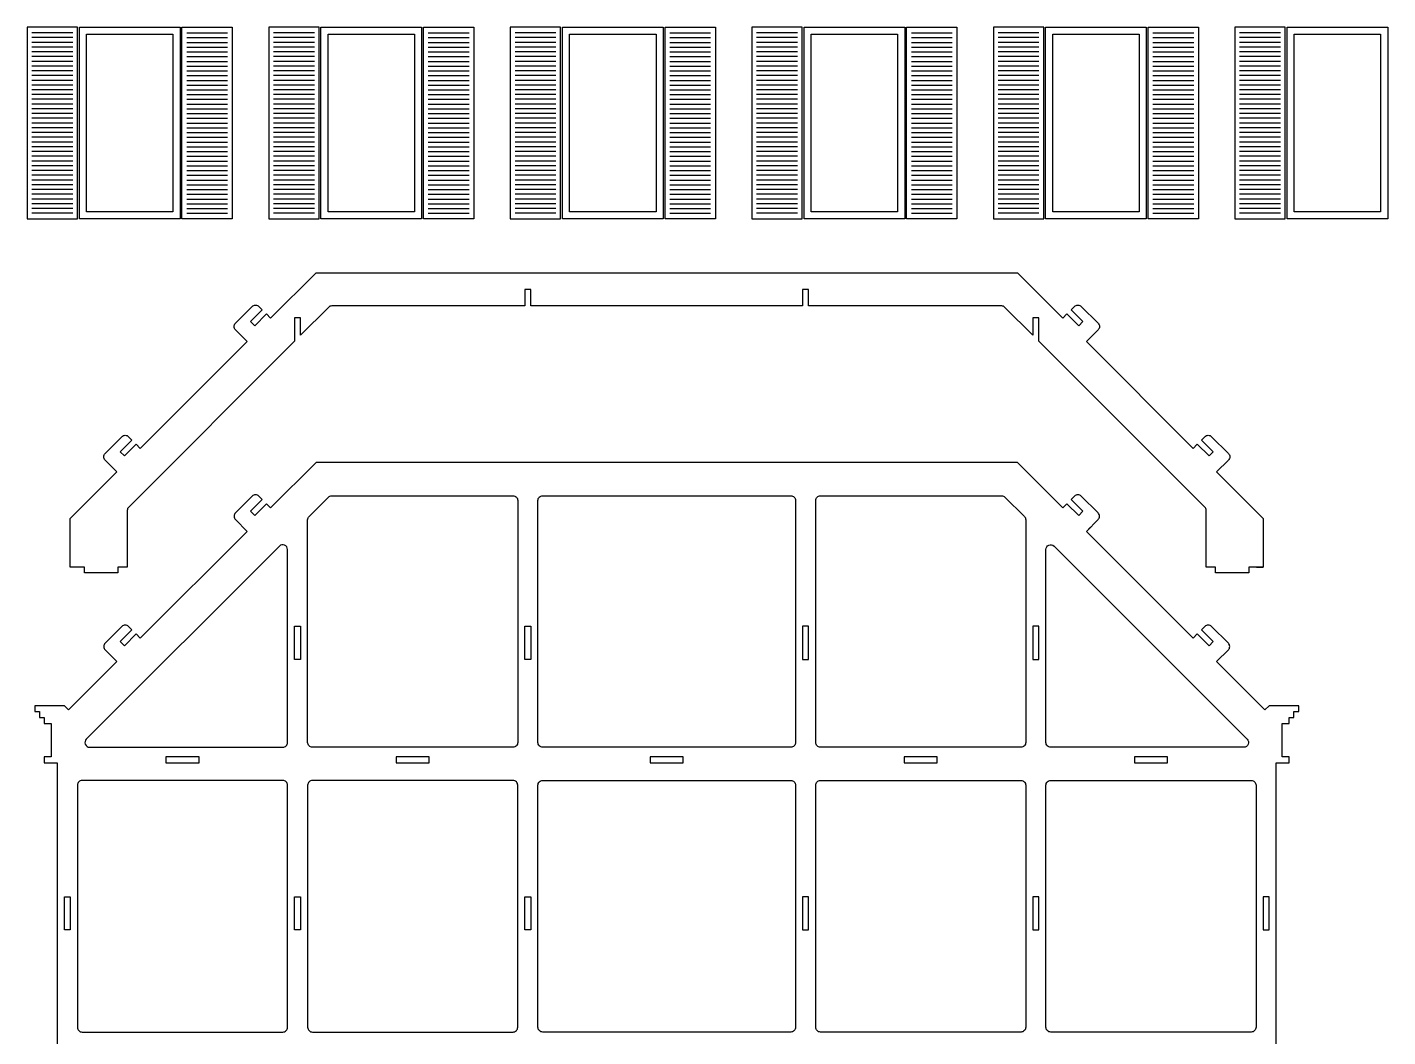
# Model space of a CAD drawing. Extents: x 3446 to 14467, y -2787 to 3269.
# Drawn here: x 8924 to 11675, y 1142 to 3184 of the extents above; entities that cross this region are included whole.
import ezdxf

# ---------------------------------------------------------------- set-up
doc = ezdxf.new("R2010")
doc.units = 0
doc.header["$MEASUREMENT"] = 0
doc.layers.add('LAYER_1', color=18, linetype='CONTINUOUS')

msp = doc.modelspace()

# ---------------------------------------------------------------- linework, layer by layer
at = {"layer": 'LAYER_1'}
for points in [[(9025.9, 3183.6), (8924.1, 3183.6), (8924.1, 2795.7), (9025.9, 2795.7)], [(9233.2, 3183.6), (9233.2, 2795.7), (9029.7, 2795.7), (9029.7, 3183.6)], [(9044.1, 3169.2), (9218.8, 3169.2), (9218.8, 2810.1), (9044.1, 2810.1)], [(9237.1, 3183.6), (9338.8, 3183.6), (9338.8, 2795.7), (9237.1, 2795.7)], [(9514.3, 3183.6), (9412.5, 3183.6), (9412.5, 2795.7), (9514.3, 2795.7)], [(9721.6, 3183.6), (9721.6, 2795.7), (9518.1, 2795.7), (9518.1, 3183.6)], [(9532.5, 3169.2), (9707.2, 3169.2), (9707.2, 2810.1), (9532.5, 2810.1)], [(9725.5, 3183.6), (9827.2, 3183.6), (9827.2, 2795.7), (9725.5, 2795.7)], [(10002.7, 3183.6), (9900.9, 3183.6), (9900.9, 2795.7), (10002.7, 2795.7)], [(10210, 3183.6), (10210, 2795.7), (10006.5, 2795.7), (10006.5, 3183.6)], [(10020.9, 3169.2), (10195.6, 3169.2), (10195.6, 2810.1), (10020.9, 2810.1)], [(10213.9, 3183.6), (10315.6, 3183.6), (10315.6, 2795.7), (10213.9, 2795.7)], [(10491.1, 3183.6), (10389.3, 3183.6), (10389.3, 2795.7), (10491.1, 2795.7)], [(10698.4, 3183.6), (10698.4, 2795.7), (10494.9, 2795.7), (10494.9, 3183.6)], [(10509.3, 3169.2), (10684, 3169.2), (10684, 2810.1), (10509.3, 2810.1)], [(10702.3, 3183.6), (10804, 3183.6), (10804, 2795.7), (10702.3, 2795.7)], [(10979.5, 3183.6), (10877.7, 3183.6), (10877.7, 2795.7), (10979.5, 2795.7)], [(11186.8, 3183.6), (11186.8, 2795.7), (10983.3, 2795.7), (10983.3, 3183.6)], [(10997.7, 3169.2), (11172.4, 3169.2), (11172.4, 2810.1), (10997.7, 2810.1)], [(11190.7, 3183.6), (11292.4, 3183.6), (11292.4, 2795.7), (11190.7, 2795.7)], [(11467.9, 3183.6), (11366.1, 3183.6), (11366.1, 2795.7), (11467.9, 2795.7)], [(11675.2, 3183.6), (11675.2, 2795.7), (11471.7, 2795.7), (11471.7, 3183.6)], [(11486.1, 3169.2), (11660.8, 3169.2), (11660.8, 2810.1), (11486.1, 2810.1)], [(9464.8, 1904.9), (9464.8, 1972.1), (9476.8, 1972.1), (9476.8, 1904.9)], [(9930.4, 1904.9), (9930.4, 1972.1), (9942.4, 1972.1), (9942.4, 1904.9)], [(10504, 1904.9), (10504, 1972.1), (10492, 1972.1), (10492, 1904.9)], [(10969.6, 1904.9), (10969.6, 1972.1), (10957.6, 1972.1), (10957.6, 1904.9)], [(9204.4, 1696.1), (9271.6, 1696.1), (9271.6, 1708.1), (9204.4, 1708.1)], [(9670, 1696.1), (9737.2, 1696.1), (9737.2, 1708.1), (9670, 1708.1)], [(10183.6, 1696.1), (10250.8, 1696.1), (10250.8, 1708.1), (10183.6, 1708.1)], [(10697.2, 1696.1), (10764.4, 1696.1), (10764.4, 1708.1), (10697.2, 1708.1)], [(11162.8, 1696.1), (11230, 1696.1), (11230, 1708.1), (11162.8, 1708.1)], [(8999.2, 1424.9), (9011.2, 1424.9), (9011.2, 1357.7), (8999.2, 1357.7)], [(9464.8, 1357.7), (9464.8, 1424.9), (9476.8, 1424.9), (9476.8, 1357.7)], [(9930.4, 1357.7), (9930.4, 1424.9), (9942.4, 1424.9), (9942.4, 1357.7)], [(10504, 1357.7), (10504, 1424.9), (10492, 1424.9), (10492, 1357.7)], [(10969.6, 1357.7), (10969.6, 1424.9), (10957.6, 1424.9), (10957.6, 1357.7)], [(11435.2, 1424.9), (11423.2, 1424.9), (11423.2, 1357.7), (11435.2, 1357.7)]]:
    msp.add_lwpolyline(points, close=True, dxfattribs=at)
for points in [[(9016.3, 3172.1), (8933.7, 3172.1)], [(9246.7, 3172.1), (9329.2, 3172.1)], [(9504.7, 3172.1), (9422.1, 3172.1)], [(9735.1, 3172.1), (9817.6, 3172.1)], [(9993.1, 3172.1), (9910.5, 3172.1)], [(10223.5, 3172.1), (10306, 3172.1)], [(10481.5, 3172.1), (10398.9, 3172.1)], [(10711.9, 3172.1), (10794.4, 3172.1)], [(10969.9, 3172.1), (10887.3, 3172.1)], [(11200.3, 3172.1), (11282.8, 3172.1)], [(11458.3, 3172.1), (11375.7, 3172.1)], [(9016.3, 3162.5), (8933.7, 3162.5)], [(9016.3, 3152.9), (8933.7, 3152.9)], [(9016.3, 3143.3), (8933.7, 3143.3)], [(9246.7, 3162.5), (9329.2, 3162.5)], [(9246.7, 3152.9), (9329.2, 3152.9)], [(9246.7, 3143.3), (9329.2, 3143.3)], [(9504.7, 3162.5), (9422.1, 3162.5)], [(9504.7, 3152.9), (9422.1, 3152.9)], [(9504.7, 3143.3), (9422.1, 3143.3)], [(9735.1, 3162.5), (9817.6, 3162.5)], [(9735.1, 3152.9), (9817.6, 3152.9)], [(9735.1, 3143.3), (9817.6, 3143.3)], [(9993.1, 3162.5), (9910.5, 3162.5)], [(9993.1, 3152.9), (9910.5, 3152.9)], [(9993.1, 3143.3), (9910.5, 3143.3)], [(10223.5, 3162.5), (10306, 3162.5)], [(10223.5, 3152.9), (10306, 3152.9)], [(10223.5, 3143.3), (10306, 3143.3)], [(10481.5, 3162.5), (10398.9, 3162.5)], [(10481.5, 3152.9), (10398.9, 3152.9)], [(10481.5, 3143.3), (10398.9, 3143.3)], [(10711.9, 3162.5), (10794.4, 3162.5)], [(10711.9, 3152.9), (10794.4, 3152.9)], [(10711.9, 3143.3), (10794.4, 3143.3)], [(10969.9, 3162.5), (10887.3, 3162.5)], [(10969.9, 3152.9), (10887.3, 3152.9)], [(10969.9, 3143.3), (10887.3, 3143.3)], [(11200.3, 3162.5), (11282.8, 3162.5)], [(11200.3, 3152.9), (11282.8, 3152.9)], [(11200.3, 3143.3), (11282.8, 3143.3)], [(11458.3, 3162.5), (11375.7, 3162.5)], [(11458.3, 3152.9), (11375.7, 3152.9)], [(11458.3, 3143.3), (11375.7, 3143.3)], [(9016.3, 3133.7), (8933.7, 3133.7)], [(9016.3, 3124.1), (8933.7, 3124.1)], [(9016.3, 3114.5), (8933.7, 3114.5)], [(9246.7, 3133.7), (9329.2, 3133.7)], [(9246.7, 3124.1), (9329.2, 3124.1)], [(9246.7, 3114.5), (9329.2, 3114.5)], [(9504.7, 3133.7), (9422.1, 3133.7)], [(9504.7, 3124.1), (9422.1, 3124.1)], [(9504.7, 3114.5), (9422.1, 3114.5)], [(9735.1, 3133.7), (9817.6, 3133.7)], [(9735.1, 3124.1), (9817.6, 3124.1)], [(9735.1, 3114.5), (9817.6, 3114.5)], [(9993.1, 3133.7), (9910.5, 3133.7)], [(9993.1, 3124.1), (9910.5, 3124.1)], [(9993.1, 3114.5), (9910.5, 3114.5)], [(10223.5, 3133.7), (10306, 3133.7)], [(10223.5, 3124.1), (10306, 3124.1)], [(10223.5, 3114.5), (10306, 3114.5)], [(10481.5, 3133.7), (10398.9, 3133.7)], [(10481.5, 3124.1), (10398.9, 3124.1)], [(10481.5, 3114.5), (10398.9, 3114.5)], [(10711.9, 3133.7), (10794.4, 3133.7)], [(10711.9, 3124.1), (10794.4, 3124.1)], [(10711.9, 3114.5), (10794.4, 3114.5)], [(10969.9, 3133.7), (10887.3, 3133.7)], [(10969.9, 3124.1), (10887.3, 3124.1)], [(10969.9, 3114.5), (10887.3, 3114.5)], [(11200.3, 3133.7), (11282.8, 3133.7)], [(11200.3, 3124.1), (11282.8, 3124.1)], [(11200.3, 3114.5), (11282.8, 3114.5)], [(11458.3, 3133.7), (11375.7, 3133.7)], [(11458.3, 3124.1), (11375.7, 3124.1)], [(11458.3, 3114.5), (11375.7, 3114.5)], [(9016.3, 3104.9), (8933.7, 3104.9)], [(9016.3, 3095.3), (8933.7, 3095.3)], [(9016.3, 3085.7), (8933.7, 3085.7)], [(9246.7, 3104.9), (9329.2, 3104.9)], [(9246.7, 3095.3), (9329.2, 3095.3)], [(9246.7, 3085.7), (9329.2, 3085.7)], [(9504.7, 3104.9), (9422.1, 3104.9)], [(9504.7, 3095.3), (9422.1, 3095.3)], [(9504.7, 3085.7), (9422.1, 3085.7)], [(9735.1, 3104.9), (9817.6, 3104.9)], [(9735.1, 3095.3), (9817.6, 3095.3)], [(9735.1, 3085.7), (9817.6, 3085.7)], [(9993.1, 3104.9), (9910.5, 3104.9)], [(9993.1, 3095.3), (9910.5, 3095.3)], [(9993.1, 3085.7), (9910.5, 3085.7)], [(10223.5, 3104.9), (10306, 3104.9)], [(10223.5, 3095.3), (10306, 3095.3)], [(10223.5, 3085.7), (10306, 3085.7)], [(10481.5, 3104.9), (10398.9, 3104.9)], [(10481.5, 3095.3), (10398.9, 3095.3)], [(10481.5, 3085.7), (10398.9, 3085.7)], [(10711.9, 3104.9), (10794.4, 3104.9)], [(10711.9, 3095.3), (10794.4, 3095.3)], [(10711.9, 3085.7), (10794.4, 3085.7)], [(10969.9, 3104.9), (10887.3, 3104.9)], [(10969.9, 3095.3), (10887.3, 3095.3)], [(10969.9, 3085.7), (10887.3, 3085.7)], [(11200.3, 3104.9), (11282.8, 3104.9)], [(11200.3, 3095.3), (11282.8, 3095.3)], [(11200.3, 3085.7), (11282.8, 3085.7)], [(11458.3, 3104.9), (11375.7, 3104.9)], [(11458.3, 3095.3), (11375.7, 3095.3)], [(11458.3, 3085.7), (11375.7, 3085.7)], [(9016.3, 3076.1), (8933.7, 3076.1)], [(9016.3, 3066.5), (8933.7, 3066.5)], [(9016.3, 3056.9), (8933.7, 3056.9)], [(9246.7, 3076.1), (9329.2, 3076.1)], [(9246.7, 3066.5), (9329.2, 3066.5)], [(9246.7, 3056.9), (9329.2, 3056.9)], [(9504.7, 3076.1), (9422.1, 3076.1)], [(9504.7, 3066.5), (9422.1, 3066.5)], [(9504.7, 3056.9), (9422.1, 3056.9)], [(9735.1, 3076.1), (9817.6, 3076.1)], [(9735.1, 3066.5), (9817.6, 3066.5)], [(9735.1, 3056.9), (9817.6, 3056.9)], [(9993.1, 3076.1), (9910.5, 3076.1)], [(9993.1, 3066.5), (9910.5, 3066.5)], [(9993.1, 3056.9), (9910.5, 3056.9)], [(10223.5, 3076.1), (10306, 3076.1)], [(10223.5, 3066.5), (10306, 3066.5)], [(10223.5, 3056.9), (10306, 3056.9)], [(10481.5, 3076.1), (10398.9, 3076.1)], [(10481.5, 3066.5), (10398.9, 3066.5)], [(10481.5, 3056.9), (10398.9, 3056.9)], [(10711.9, 3076.1), (10794.4, 3076.1)], [(10711.9, 3066.5), (10794.4, 3066.5)], [(10711.9, 3056.9), (10794.4, 3056.9)], [(10969.9, 3076.1), (10887.3, 3076.1)], [(10969.9, 3066.5), (10887.3, 3066.5)], [(10969.9, 3056.9), (10887.3, 3056.9)], [(11200.3, 3076.1), (11282.8, 3076.1)], [(11200.3, 3066.5), (11282.8, 3066.5)], [(11200.3, 3056.9), (11282.8, 3056.9)], [(11458.3, 3076.1), (11375.7, 3076.1)], [(11458.3, 3066.5), (11375.7, 3066.5)], [(11458.3, 3056.9), (11375.7, 3056.9)], [(9016.3, 3047.3), (8933.7, 3047.3)], [(9016.3, 3037.7), (8933.7, 3037.7)], [(9016.3, 3028.1), (8933.7, 3028.1)], [(9246.7, 3047.3), (9329.2, 3047.3)], [(9246.7, 3037.7), (9329.2, 3037.7)], [(9246.7, 3028.1), (9329.2, 3028.1)], [(9504.7, 3047.3), (9422.1, 3047.3)], [(9504.7, 3037.7), (9422.1, 3037.7)], [(9504.7, 3028.1), (9422.1, 3028.1)], [(9735.1, 3047.3), (9817.6, 3047.3)], [(9735.1, 3037.7), (9817.6, 3037.7)], [(9735.1, 3028.1), (9817.6, 3028.1)], [(9993.1, 3047.3), (9910.5, 3047.3)], [(9993.1, 3037.7), (9910.5, 3037.7)], [(9993.1, 3028.1), (9910.5, 3028.1)], [(10223.5, 3047.3), (10306, 3047.3)], [(10223.5, 3037.7), (10306, 3037.7)], [(10223.5, 3028.1), (10306, 3028.1)], [(10481.5, 3047.3), (10398.9, 3047.3)], [(10481.5, 3037.7), (10398.9, 3037.7)], [(10481.5, 3028.1), (10398.9, 3028.1)], [(10711.9, 3047.3), (10794.4, 3047.3)], [(10711.9, 3037.7), (10794.4, 3037.7)], [(10711.9, 3028.1), (10794.4, 3028.1)], [(10969.9, 3047.3), (10887.3, 3047.3)], [(10969.9, 3037.7), (10887.3, 3037.7)], [(10969.9, 3028.1), (10887.3, 3028.1)], [(11200.3, 3047.3), (11282.8, 3047.3)], [(11200.3, 3037.7), (11282.8, 3037.7)], [(11200.3, 3028.1), (11282.8, 3028.1)], [(11458.3, 3047.3), (11375.7, 3047.3)], [(11458.3, 3037.7), (11375.7, 3037.7)], [(11458.3, 3028.1), (11375.7, 3028.1)], [(9016.3, 3018.5), (8933.7, 3018.5)], [(9016.3, 3008.9), (8933.7, 3008.9)], [(9016.3, 2999.3), (8933.7, 2999.3)], [(9246.7, 3018.5), (9329.2, 3018.5)], [(9246.7, 3008.9), (9329.2, 3008.9)], [(9246.7, 2999.3), (9329.2, 2999.3)], [(9504.7, 3018.5), (9422.1, 3018.5)], [(9504.7, 3008.9), (9422.1, 3008.9)], [(9504.7, 2999.3), (9422.1, 2999.3)], [(9735.1, 3018.5), (9817.6, 3018.5)], [(9735.1, 3008.9), (9817.6, 3008.9)], [(9735.1, 2999.3), (9817.6, 2999.3)], [(9993.1, 3018.5), (9910.5, 3018.5)], [(9993.1, 3008.9), (9910.5, 3008.9)], [(9993.1, 2999.3), (9910.5, 2999.3)], [(10223.5, 3018.5), (10306, 3018.5)], [(10223.5, 3008.9), (10306, 3008.9)], [(10223.5, 2999.3), (10306, 2999.3)], [(10481.5, 3018.5), (10398.9, 3018.5)], [(10481.5, 3008.9), (10398.9, 3008.9)], [(10481.5, 2999.3), (10398.9, 2999.3)], [(10711.9, 3018.5), (10794.4, 3018.5)], [(10711.9, 3008.9), (10794.4, 3008.9)], [(10711.9, 2999.3), (10794.4, 2999.3)], [(10969.9, 3018.5), (10887.3, 3018.5)], [(10969.9, 3008.9), (10887.3, 3008.9)], [(10969.9, 2999.3), (10887.3, 2999.3)], [(11200.3, 3018.5), (11282.8, 3018.5)], [(11200.3, 3008.9), (11282.8, 3008.9)], [(11200.3, 2999.3), (11282.8, 2999.3)], [(11458.3, 3018.5), (11375.7, 3018.5)], [(11458.3, 3008.9), (11375.7, 3008.9)], [(11458.3, 2999.3), (11375.7, 2999.3)], [(9016.3, 2989.7), (8933.7, 2989.7)], [(9016.3, 2980.1), (8933.7, 2980.1)], [(9246.7, 2989.7), (9329.2, 2989.7)], [(9246.7, 2980.1), (9329.2, 2980.1)], [(9504.7, 2989.7), (9422.1, 2989.7)], [(9504.7, 2980.1), (9422.1, 2980.1)], [(9735.1, 2989.7), (9817.6, 2989.7)], [(9735.1, 2980.1), (9817.6, 2980.1)], [(9993.1, 2989.7), (9910.5, 2989.7)], [(9993.1, 2980.1), (9910.5, 2980.1)], [(10223.5, 2989.7), (10306, 2989.7)], [(10223.5, 2980.1), (10306, 2980.1)], [(10481.5, 2989.7), (10398.9, 2989.7)], [(10481.5, 2980.1), (10398.9, 2980.1)], [(10711.9, 2989.7), (10794.4, 2989.7)], [(10711.9, 2980.1), (10794.4, 2980.1)], [(10969.9, 2989.7), (10887.3, 2989.7)], [(10969.9, 2980.1), (10887.3, 2980.1)], [(11200.3, 2989.7), (11282.8, 2989.7)], [(11200.3, 2980.1), (11282.8, 2980.1)], [(11458.3, 2989.7), (11375.7, 2989.7)], [(11458.3, 2980.1), (11375.7, 2980.1)], [(9016.3, 2970.5), (8933.7, 2970.5)], [(9016.3, 2960.9), (8933.7, 2960.9)], [(9016.3, 2951.3), (8933.7, 2951.3)], [(9246.7, 2970.5), (9329.2, 2970.5)], [(9246.7, 2960.9), (9329.2, 2960.9)], [(9246.7, 2951.3), (9329.2, 2951.3)], [(9504.7, 2970.5), (9422.1, 2970.5)], [(9504.7, 2960.9), (9422.1, 2960.9)], [(9504.7, 2951.3), (9422.1, 2951.3)], [(9735.1, 2970.5), (9817.6, 2970.5)], [(9735.1, 2960.9), (9817.6, 2960.9)], [(9735.1, 2951.3), (9817.6, 2951.3)], [(9993.1, 2970.5), (9910.5, 2970.5)], [(9993.1, 2960.9), (9910.5, 2960.9)], [(9993.1, 2951.3), (9910.5, 2951.3)], [(10223.5, 2970.5), (10306, 2970.5)], [(10223.5, 2960.9), (10306, 2960.9)], [(10223.5, 2951.3), (10306, 2951.3)], [(10481.5, 2970.5), (10398.9, 2970.5)], [(10481.5, 2960.9), (10398.9, 2960.9)], [(10481.5, 2951.3), (10398.9, 2951.3)], [(10711.9, 2970.5), (10794.4, 2970.5)], [(10711.9, 2960.9), (10794.4, 2960.9)], [(10711.9, 2951.3), (10794.4, 2951.3)], [(10969.9, 2970.5), (10887.3, 2970.5)], [(10969.9, 2960.9), (10887.3, 2960.9)], [(10969.9, 2951.3), (10887.3, 2951.3)], [(11200.3, 2970.5), (11282.8, 2970.5)], [(11200.3, 2960.9), (11282.8, 2960.9)], [(11200.3, 2951.3), (11282.8, 2951.3)], [(11458.3, 2970.5), (11375.7, 2970.5)], [(11458.3, 2960.9), (11375.7, 2960.9)], [(11458.3, 2951.3), (11375.7, 2951.3)], [(9016.3, 2941.7), (8933.7, 2941.7)], [(9016.3, 2932.1), (8933.7, 2932.1)], [(9016.3, 2922.5), (8933.7, 2922.5)], [(9246.7, 2941.7), (9329.2, 2941.7)], [(9246.7, 2932.1), (9329.2, 2932.1)], [(9246.7, 2922.5), (9329.2, 2922.5)], [(9504.7, 2941.7), (9422.1, 2941.7)], [(9504.7, 2932.1), (9422.1, 2932.1)], [(9504.7, 2922.5), (9422.1, 2922.5)], [(9735.1, 2941.7), (9817.6, 2941.7)], [(9735.1, 2932.1), (9817.6, 2932.1)], [(9735.1, 2922.5), (9817.6, 2922.5)], [(9993.1, 2941.7), (9910.5, 2941.7)], [(9993.1, 2932.1), (9910.5, 2932.1)], [(9993.1, 2922.5), (9910.5, 2922.5)], [(10223.5, 2941.7), (10306, 2941.7)], [(10223.5, 2932.1), (10306, 2932.1)], [(10223.5, 2922.5), (10306, 2922.5)], [(10481.5, 2941.7), (10398.9, 2941.7)], [(10481.5, 2932.1), (10398.9, 2932.1)], [(10481.5, 2922.5), (10398.9, 2922.5)], [(10711.9, 2941.7), (10794.4, 2941.7)], [(10711.9, 2932.1), (10794.4, 2932.1)], [(10711.9, 2922.5), (10794.4, 2922.5)], [(10969.9, 2941.7), (10887.3, 2941.7)], [(10969.9, 2932.1), (10887.3, 2932.1)], [(10969.9, 2922.5), (10887.3, 2922.5)], [(11200.3, 2941.7), (11282.8, 2941.7)], [(11200.3, 2932.1), (11282.8, 2932.1)], [(11200.3, 2922.5), (11282.8, 2922.5)], [(11458.3, 2941.7), (11375.7, 2941.7)], [(11458.3, 2932.1), (11375.7, 2932.1)], [(11458.3, 2922.5), (11375.7, 2922.5)], [(9016.3, 2912.9), (8933.7, 2912.9)], [(9016.3, 2903.3), (8933.7, 2903.3)], [(9016.3, 2893.7), (8933.7, 2893.7)], [(9246.7, 2912.9), (9329.2, 2912.9)], [(9246.7, 2903.3), (9329.2, 2903.3)], [(9246.7, 2893.7), (9329.2, 2893.7)], [(9504.7, 2912.9), (9422.1, 2912.9)], [(9504.7, 2903.3), (9422.1, 2903.3)], [(9504.7, 2893.7), (9422.1, 2893.7)], [(9735.1, 2912.9), (9817.6, 2912.9)], [(9735.1, 2903.3), (9817.6, 2903.3)], [(9735.1, 2893.7), (9817.6, 2893.7)], [(9993.1, 2912.9), (9910.5, 2912.9)], [(9993.1, 2903.3), (9910.5, 2903.3)], [(9993.1, 2893.7), (9910.5, 2893.7)], [(10223.5, 2912.9), (10306, 2912.9)], [(10223.5, 2903.3), (10306, 2903.3)], [(10223.5, 2893.7), (10306, 2893.7)], [(10481.5, 2912.9), (10398.9, 2912.9)], [(10481.5, 2903.3), (10398.9, 2903.3)], [(10481.5, 2893.7), (10398.9, 2893.7)], [(10711.9, 2912.9), (10794.4, 2912.9)], [(10711.9, 2903.3), (10794.4, 2903.3)], [(10711.9, 2893.7), (10794.4, 2893.7)], [(10969.9, 2912.9), (10887.3, 2912.9)], [(10969.9, 2903.3), (10887.3, 2903.3)], [(10969.9, 2893.7), (10887.3, 2893.7)], [(11200.3, 2912.9), (11282.8, 2912.9)], [(11200.3, 2903.3), (11282.8, 2903.3)], [(11200.3, 2893.7), (11282.8, 2893.7)], [(11458.3, 2912.9), (11375.7, 2912.9)], [(11458.3, 2903.3), (11375.7, 2903.3)], [(11458.3, 2893.7), (11375.7, 2893.7)], [(9016.3, 2884.1), (8933.7, 2884.1)], [(9016.3, 2874.5), (8933.7, 2874.5)], [(9016.3, 2864.9), (8933.7, 2864.9)], [(9246.7, 2884.1), (9329.2, 2884.1)], [(9246.7, 2874.5), (9329.2, 2874.5)], [(9246.7, 2864.9), (9329.2, 2864.9)], [(9504.7, 2884.1), (9422.1, 2884.1)], [(9504.7, 2874.5), (9422.1, 2874.5)], [(9504.7, 2864.9), (9422.1, 2864.9)], [(9735.1, 2884.1), (9817.6, 2884.1)], [(9735.1, 2874.5), (9817.6, 2874.5)], [(9735.1, 2864.9), (9817.6, 2864.9)], [(9993.1, 2884.1), (9910.5, 2884.1)], [(9993.1, 2874.5), (9910.5, 2874.5)], [(9993.1, 2864.9), (9910.5, 2864.9)], [(10223.5, 2884.1), (10306, 2884.1)], [(10223.5, 2874.5), (10306, 2874.5)], [(10223.5, 2864.9), (10306, 2864.9)], [(10481.5, 2884.1), (10398.9, 2884.1)], [(10481.5, 2874.5), (10398.9, 2874.5)], [(10481.5, 2864.9), (10398.9, 2864.9)], [(10711.9, 2884.1), (10794.4, 2884.1)], [(10711.9, 2874.5), (10794.4, 2874.5)], [(10711.9, 2864.9), (10794.4, 2864.9)], [(10969.9, 2884.1), (10887.3, 2884.1)], [(10969.9, 2874.5), (10887.3, 2874.5)], [(10969.9, 2864.9), (10887.3, 2864.9)], [(11200.3, 2884.1), (11282.8, 2884.1)], [(11200.3, 2874.5), (11282.8, 2874.5)], [(11200.3, 2864.9), (11282.8, 2864.9)], [(11458.3, 2884.1), (11375.7, 2884.1)], [(11458.3, 2874.5), (11375.7, 2874.5)], [(11458.3, 2864.9), (11375.7, 2864.9)], [(9016.3, 2855.3), (8933.7, 2855.3)], [(9016.3, 2845.7), (8933.7, 2845.7)], [(9016.3, 2836.1), (8933.7, 2836.1)], [(9246.7, 2855.3), (9329.2, 2855.3)], [(9246.7, 2845.7), (9329.2, 2845.7)], [(9246.7, 2836.1), (9329.2, 2836.1)], [(9504.7, 2855.3), (9422.1, 2855.3)], [(9504.7, 2845.7), (9422.1, 2845.7)], [(9504.7, 2836.1), (9422.1, 2836.1)], [(9735.1, 2855.3), (9817.6, 2855.3)], [(9735.1, 2845.7), (9817.6, 2845.7)], [(9735.1, 2836.1), (9817.6, 2836.1)], [(9993.1, 2855.3), (9910.5, 2855.3)], [(9993.1, 2845.7), (9910.5, 2845.7)], [(9993.1, 2836.1), (9910.5, 2836.1)], [(10223.5, 2855.3), (10306, 2855.3)], [(10223.5, 2845.7), (10306, 2845.7)], [(10223.5, 2836.1), (10306, 2836.1)], [(10481.5, 2855.3), (10398.9, 2855.3)], [(10481.5, 2845.7), (10398.9, 2845.7)], [(10481.5, 2836.1), (10398.9, 2836.1)], [(10711.9, 2855.3), (10794.4, 2855.3)], [(10711.9, 2845.7), (10794.4, 2845.7)], [(10711.9, 2836.1), (10794.4, 2836.1)], [(10969.9, 2855.3), (10887.3, 2855.3)], [(10969.9, 2845.7), (10887.3, 2845.7)], [(10969.9, 2836.1), (10887.3, 2836.1)], [(11200.3, 2855.3), (11282.8, 2855.3)], [(11200.3, 2845.7), (11282.8, 2845.7)], [(11200.3, 2836.1), (11282.8, 2836.1)], [(11458.3, 2855.3), (11375.7, 2855.3)], [(11458.3, 2845.7), (11375.7, 2845.7)], [(11458.3, 2836.1), (11375.7, 2836.1)], [(9016.3, 2826.5), (8933.7, 2826.5)], [(9016.3, 2816.9), (8933.7, 2816.9)], [(9016.3, 2807.3), (8933.7, 2807.3)], [(9246.7, 2826.5), (9329.2, 2826.5)], [(9246.7, 2816.9), (9329.2, 2816.9)], [(9246.7, 2807.3), (9329.2, 2807.3)], [(9504.7, 2826.5), (9422.1, 2826.5)], [(9504.7, 2816.9), (9422.1, 2816.9)], [(9504.7, 2807.3), (9422.1, 2807.3)], [(9735.1, 2826.5), (9817.6, 2826.5)], [(9735.1, 2816.9), (9817.6, 2816.9)], [(9735.1, 2807.3), (9817.6, 2807.3)], [(9993.1, 2826.5), (9910.5, 2826.5)], [(9993.1, 2816.9), (9910.5, 2816.9)], [(9993.1, 2807.3), (9910.5, 2807.3)], [(10223.5, 2826.5), (10306, 2826.5)], [(10223.5, 2816.9), (10306, 2816.9)], [(10223.5, 2807.3), (10306, 2807.3)], [(10481.5, 2826.5), (10398.9, 2826.5)], [(10481.5, 2816.9), (10398.9, 2816.9)], [(10481.5, 2807.3), (10398.9, 2807.3)], [(10711.9, 2826.5), (10794.4, 2826.5)], [(10711.9, 2816.9), (10794.4, 2816.9)], [(10711.9, 2807.3), (10794.4, 2807.3)], [(10969.9, 2826.5), (10887.3, 2826.5)], [(10969.9, 2816.9), (10887.3, 2816.9)], [(10969.9, 2807.3), (10887.3, 2807.3)], [(11200.3, 2826.5), (11282.8, 2826.5)], [(11200.3, 2816.9), (11282.8, 2816.9)], [(11200.3, 2807.3), (11282.8, 2807.3)], [(11458.3, 2826.5), (11375.7, 2826.5)], [(11458.3, 2816.9), (11375.7, 2816.9)], [(11458.3, 2807.3), (11375.7, 2807.3)], [(11018.1, 2211.4), (11026.6, 2219.9)], [(11065.7, 2163.9), (11074.1, 2172.4)], [(11410, 2091.8), (11423.2, 2091.8)]]:
    msp.add_lwpolyline(points, dxfattribs=at)
for points in [[(9011.2, 2190), (9105.3, 2284.1), (9081.6, 2307.9, -0.414214), (9081.6, 2321.5), (9115.5, 2355.4, -0.414214), (9129.1, 2355.4), (9135.9, 2348.6), (9112.1, 2324.9), (9120.6, 2316.4), (9144.4, 2340.1), (9152.8, 2331.6), (9368.8, 2547.6), (9345.1, 2571.4, -0.414214), (9345.1, 2585), (9379, 2618.9, -0.414214), (9392.6, 2618.9), (9399.4, 2612.1), (9375.6, 2588.4), (9384.1, 2579.9), (9407.9, 2603.6), (9416.3, 2595.2), (9508.2, 2687), (10926.3, 2687), (11018.1, 2595.2), (11026.6, 2603.6), (11050.4, 2579.9), (11058.9, 2588.4), (11035.1, 2612.1), (11041.9, 2618.9, -0.414214), (11055.5, 2618.9), (11089.4, 2585, -0.414214), (11089.4, 2571.4), (11065.7, 2547.6), (11281.6, 2331.6), (11290.1, 2340.1), (11313.9, 2316.4), (11322.4, 2324.9), (11298.6, 2348.6), (11305.4, 2355.4, -0.414214), (11319, 2355.4), (11352.9, 2321.5, -0.414214), (11352.9, 2307.9), (11329.2, 2284.1), (11423.2, 2190), (11423.2, 2091.8), (11394.4, 2091.8), (11394.4, 2079.8), (11327.2, 2079.8), (11327.2, 2091.8), (11308, 2091.8), (11308, 2206.2, 0.198912), (11305.2, 2213), (10969.6, 2548.6), (10969.6, 2595.6), (10957.6, 2595.6), (10957.6, 2560.6), (10901.2, 2617, 0.198912), (10894.5, 2619.8), (10504, 2619.8), (10504, 2653.4), (10492, 2653.4), (10492, 2619.8), (9942.4, 2619.8), (9942.4, 2653.4), (9930.4, 2653.4), (9930.4, 2619.8), (9540, 2619.8, 0.198912), (9533.2, 2617), (9476.8, 2560.6), (9476.8, 2595.6), (9464.8, 2595.6), (9464.8, 2548.6), (9129.3, 2213, 0.198912), (9126.4, 2206.2), (9126.4, 2091.8), (9107.2, 2091.8), (9107.2, 2079.8), (9040, 2079.8), (9040, 2091.8), (9011.2, 2091.8)], [(9491.2, 1736.9), (9491.2, 2187.3, -0.198912), (9494.1, 2194.1), (9533.2, 2233.3, -0.198912), (9540, 2236.1), (9906.4, 2236.1, -0.414214), (9916, 2226.5), (9916, 1736.9, -0.414214), (9906.4, 1727.3), (9500.8, 1727.3, -0.414214)], [(10468, 1727.3), (9966.4, 1727.3, -0.414214), (9956.8, 1736.9), (9956.8, 2226.5, -0.414214), (9966.4, 2236.1), (10468, 2236.1, -0.414214), (10477.6, 2226.5), (10477.6, 1736.9, -0.414214)], [(10528, 2236.1), (10894.5, 2236.1, -0.198912), (10901.2, 2233.3), (10940.4, 2194.1, -0.198912), (10943.2, 2187.3), (10943.2, 1736.9, -0.414214), (10933.6, 1727.3), (10528, 1727.3, -0.414214), (10518.4, 1736.9), (10518.4, 2226.5, -0.414214)], [(9440.8, 1727.3, 0.414214), (9450.4, 1736.9), (9450.4, 2127.3, 0.668179), (9434.1, 2134.1), (9043.6, 1743.7, 0.668179), (9050.4, 1727.3)], [(10993.6, 1727.3, -0.414214), (10984, 1736.9), (10984, 2127.3, -0.668179), (11000.4, 2134.1), (11390.8, 1743.7, -0.668179), (11384.1, 1727.3)], [(9025.6, 1160.9, 0.414214), (9035.2, 1151.3), (9440.8, 1151.3, 0.414214), (9450.4, 1160.9), (9450.4, 1650.5, 0.414214), (9440.8, 1660.1), (9035.2, 1660.1, 0.414214), (9025.6, 1650.5)], [(9500.8, 1660.1, 0.414214), (9491.2, 1650.5), (9491.2, 1160.9, 0.414214), (9500.8, 1151.3), (9906.4, 1151.3, 0.414214), (9916, 1160.9), (9916, 1650.5, 0.414214), (9906.4, 1660.1)], [(10468, 1660.1, -0.414214), (10477.6, 1650.5), (10477.6, 1160.9, -0.414214), (10468, 1151.3), (9966.4, 1151.3, -0.414214), (9956.8, 1160.9), (9956.8, 1650.5, -0.414214), (9966.4, 1660.1)], [(10933.6, 1660.1, -0.414214), (10943.2, 1650.5), (10943.2, 1160.9, -0.414214), (10933.6, 1151.3), (10528, 1151.3, -0.414214), (10518.4, 1160.9), (10518.4, 1650.5, -0.414214), (10528, 1660.1)], [(10993.6, 1660.1), (11399.2, 1660.1, -0.414214), (11408.8, 1650.5), (11408.8, 1160.9, -0.414214), (11399.2, 1151.3), (10993.6, 1151.3, -0.414214), (10984, 1160.9), (10984, 1650.5, -0.414214)]]:
    msp.add_lwpolyline(points, format="xyb", close=True, dxfattribs=at)
msp.add_lwpolyline([(11449.6, 556.1), (11449.6, 1696.1), (11476, 1696.1), (11476, 1708.1), (11461.6, 1708.1), (11461.6, 1775.3), (11476, 1775.3), (11476, 1787.3), (11485.6, 1787.3), (11485.6, 1799.3), (11495.2, 1799.3), (11495.2, 1811.3), (11435.2, 1811.3), (11426.8, 1802.8), (11329.2, 1900.4), (11352.9, 1924.2, 0.414214), (11352.9, 1937.7), (11319, 1971.7, 0.414214), (11305.4, 1971.7), (11298.6, 1964.9), (11322.4, 1941.1), (11313.9, 1932.6), (11290.1, 1956.4), (11281.6, 1947.9), (11065.7, 2163.9), (11089.4, 2187.7, 0.414214), (11089.4, 2201.3), (11055.5, 2235.2, 0.414214), (11041.9, 2235.2), (11035.1, 2228.4), (11058.9, 2204.6), (11050.4, 2196.2), (11026.6, 2219.9), (11018.1, 2211.4), (10926.3, 2303.3), (9508.2, 2303.3), (9416.3, 2211.4), (9407.9, 2219.9), (9384.1, 2196.2), (9375.6, 2204.6), (9399.4, 2228.4), (9392.6, 2235.2, 0.414214), (9379, 2235.2), (9345.1, 2201.3, 0.414214), (9345.1, 2187.7), (9368.8, 2163.9), (9152.8, 1947.9), (9144.4, 1956.4), (9120.6, 1932.6), (9112.1, 1941.1), (9135.9, 1964.9), (9129.1, 1971.7, 0.414214), (9115.5, 1971.7), (9081.6, 1937.7, 0.414214), (9081.6, 1924.2), (9105.3, 1900.4), (9007.7, 1802.8), (8999.2, 1811.3), (8939.2, 1811.3), (8939.2, 1799.3), (8948.8, 1799.3), (8948.8, 1787.3), (8958.4, 1787.3), (8958.4, 1775.3), (8972.8, 1775.3), (8972.8, 1708.1), (8958.4, 1708.1), (8958.4, 1696.1), (8984.8, 1696.1), (8984.8, 556.1)], format="xyb", dxfattribs=at)

doc.saveas('drawing.dxf')
